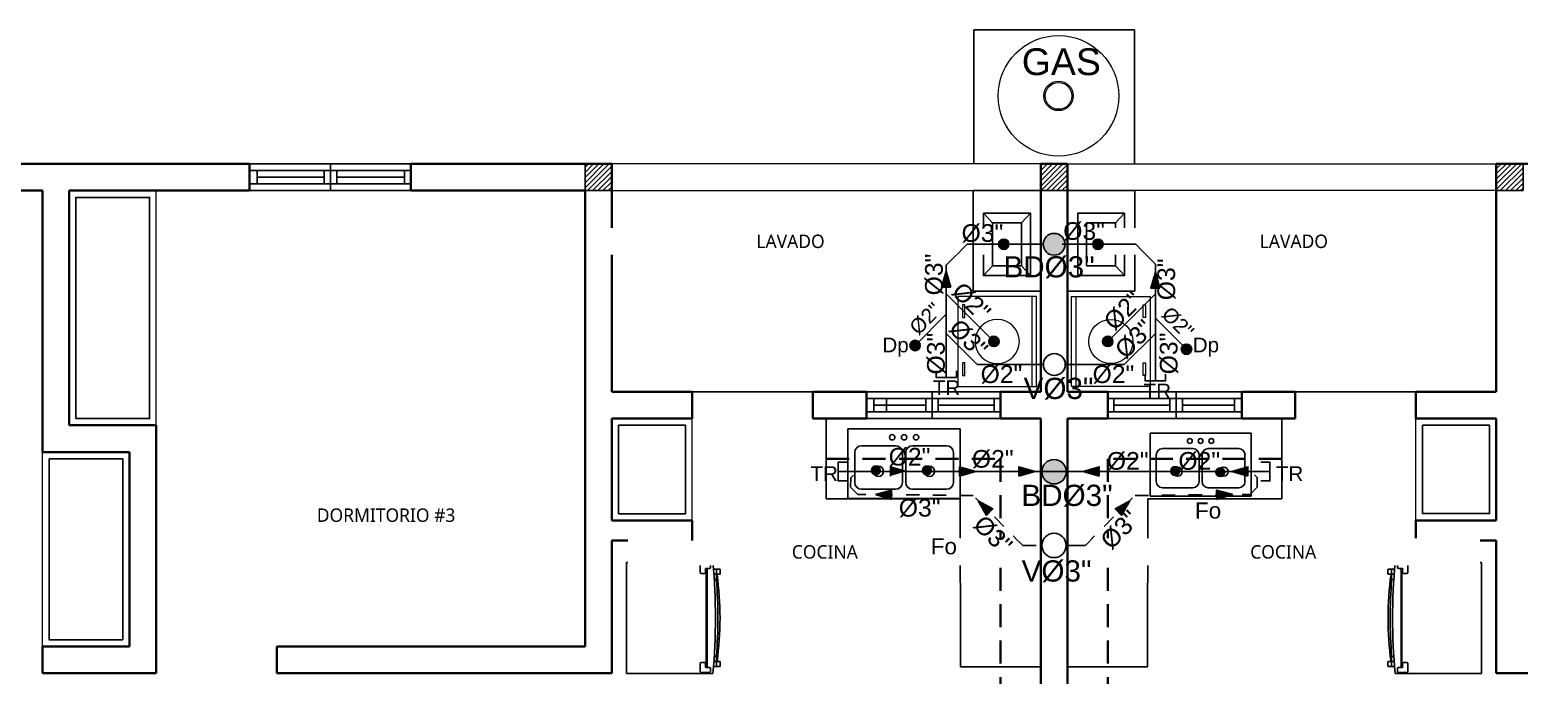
# Model space of a CAD drawing. Header units: feet. Extents: x 1019 to 2236, y -546 to 122.
# Drawn here: x 1061.85 to 1072.97, y -13.67 to -8.85 of the extents above; entities that cross this region are included whole.
import ezdxf

# ---------------------------------------------------------------- set-up
doc = ezdxf.new("R2010")
doc.units = ezdxf.units.FT
doc.header["$LTSCALE"] = 0.05
doc.header["$MEASUREMENT"] = 0
doc.linetypes.add('HIDDEN', pattern=[9.525, 6.35, -3.175])
for name, color, linetype, lineweight in [('A-WALL', 7, 'Continuous', 25), ('closet', 8, 'Continuous', 5), ('COCINA', 8, 'Continuous', 25), ('FURN', 8, 'Continuous', 9), ('MB', 8, 'Continuous', 20)]:
    doc.layers.add(name, color=color, linetype=linetype, lineweight=lineweight)
for name, color, linetype in [('AGUASNEGRAS', 4, 'Continuous'), ('columna', 9, 'Continuous'), ('DIM', 10, 'Continuous'), ('MB3', 8, 'Continuous'), ('MUROS', 7, 'Continuous'), ('muross', 7, 'Continuous'), ('PERT-VENT', 8, 'Continuous'), ('PISO', 8, 'Continuous'), ('PISOS', 7, 'Continuous'), ('TEXXT', 2, 'Continuous'), ('TXT', 2, 'Continuous')]:
    doc.layers.add(name, color=color, linetype=linetype)
doc.styles.add('ads', font='trebuc.ttf', dxfattribs={"height": 0.14})
doc.styles.add('DAMIAN', font='arial.ttf', dxfattribs={"height": 0.12})
doc.styles.get("Standard").update_dxf_attribs({"font": 'arial.ttf'})

# ---------------------------------------------------------------- blocks, each defined once
blk = doc.blocks.new('A$C2C3967B4')
at = {"layer": 'COCINA'}
for p, q in [((0.838, 0.52), (0, 0.52)), ((0, 0.52), (0, 0)), ((0.838, 0), (0.838, 0.52)), ((0.051, 0.342), (0.051, 0.119)), ((0.356, 0.393), (0.102, 0.393)), ((0.406, 0.119), (0.406, 0.342)), ((0.432, 0.342), (0.432, 0.119)), ((0.737, 0.393), (0.483, 0.393)), ((0.787, 0.119), (0.787, 0.342)), ((0.102, 0.068), (0.356, 0.068)), ((0.483, 0.068), (0.737, 0.068)), ((0, 0), (0.838, 0))]:
    blk.add_line(p, q, dxfattribs=at)
for centre, radius in [((0.33, 0.456), 0.0201), ((0.419, 0.456), 0.0201), ((0.508, 0.456), 0.0201), ((0.229, 0.202), 0.0381), ((0.61, 0.202), 0.0381)]:
    blk.add_circle(centre, radius, dxfattribs=at)
for centre, start, end in [((0.102, 0.342), 90, 180), ((0.356, 0.342), 0, 90), ((0.483, 0.342), 90, 180), ((0.737, 0.342), 0, 90), ((0.102, 0.119), 180, 270), ((0.356, 0.119), 270, 0), ((0.483, 0.119), 180, 270), ((0.737, 0.119), 270, 0)]:
    blk.add_arc(centre, 0.0508, start, end, dxfattribs=at)
blk = doc.blocks.new('A$C007B5363')
at = {"layer": 'COCINA'}
for p, q in [((0, 0.829), (0.594, 0.829)), ((0, 0), (0, 0.829)), ((0.551, 0.816), (0.551, 0.752)), ((0.621, 0.822), (0.557, 0.822)), ((0.594, 0.829), (0.601, 0.829)), ((0.594, 0.822), (0.594, 0.829)), ((0.594, 0.045), (0.594, 0.784)), ((0.595, 0.784), (0.621, 0.784)), ((0.601, 0.829), (0.601, 0.822)), ((0.645, 0.829), (0.601, 0.829)), ((0.601, 0.784), (0.601, 0.044)), ((0.627, 0.791), (0.627, 0.816)), ((0.557, 0.746), (0.582, 0.746)), ((0.589, 0.752), (0.589, 0.778)), ((0.649, 0.778), (0.671, 0.778)), ((0.671, 0.74), (0.651, 0.74)), ((0.654, 0.702), (0.671, 0.702)), ((0.671, 0.778), (0.698, 0.778)), ((0.671, 0.74), (0.671, 0.778)), ((0.671, 0.74), (0.671, 0.778)), ((0.698, 0.74), (0.671, 0.74)), ((0.671, 0.74), (0.671, 0.702)), ((0.671, 0.702), (0.671, 0.74)), ((0.699, 0.74), (0.699, 0.778)), ((0.671, 0.127), (0.654, 0.127)), ((0.671, 0.127), (0.671, 0.089)), ((0.671, 0.089), (0.671, 0.127)), ((0.594, 0), (0, 0)), ((0.551, 0.076), (0.551, 0.013)), ((0.582, 0.083), (0.557, 0.083)), ((0.557, 0.006), (0.621, 0.006)), ((0.589, 0.051), (0.589, 0.076)), ((0.594, 0), (0.594, 0.006)), ((0.594, 0), (0.601, 0)), ((0.621, 0.044), (0.595, 0.044)), ((0.601, 0.006), (0.601, 0)), ((0.601, 0), (0.645, 0)), ((0.627, 0.013), (0.627, 0.038)), ((0.671, 0.051), (0.649, 0.051)), ((0.651, 0.089), (0.671, 0.089)), ((0.671, 0.089), (0.698, 0.089)), ((0.671, 0.051), (0.671, 0.089)), ((0.671, 0.051), (0.671, 0.089)), ((0.698, 0.051), (0.671, 0.051)), ((0.699, 0.051), (0.699, 0.089))]:
    blk.add_line(p, q, dxfattribs=at)
for centre, radius, start, end in [((0.557, 0.816), 0.00635, 90, 180), ((0.595, 0.778), 0.00635, 90, 180), ((0.621, 0.816), 0.00635, 360, 90), ((0.621, 0.791), 0.00635, 270, 360), ((-3.851, 0.414), 4.515, 354.7351, 5.2649), ((0.557, 0.752), 0.00635, 180, 270), ((0.582, 0.752), 0.00635, 270, 360), ((-3.079, 0.414), 3.761, 355.6182, 4.3818), ((-1.675, 0.414), 2.373, 352.1151, 7.8849), ((0.557, 0.076), 0.00635, 90, 180), ((0.557, 0.013), 0.00635, 180, 270), ((0.582, 0.076), 0.00635, 360, 90), ((0.595, 0.051), 0.00635, 180, 270), ((0.621, 0.038), 0.00635, 360, 90), ((0.621, 0.013), 0.00635, 270, 360)]:
    blk.add_arc(centre, radius, start, end, dxfattribs=at)
blk = doc.blocks.new('A$C01EB0BB3')
at = {"layer": 'FURN'}
for p, q in [((0, 0, 224.56), (0, 0.61, 224.56)), ((0, 0.61, 224.56), (0.533, 0.61, 224.56)), ((0.503, 0.61, 224.56), (0.503, 0, 224.56)), ((0.533, 0.61, 224.56), (0.533, 0, 224.56)), ((0.533, 0, 224.56), (0, 0, 224.56))]:
    blk.add_line(p, q, dxfattribs=at)
at = {"layer": 'FURN', "ltscale": 0.02, "elevation": 224.56}
for points in [[(0.047, 0.536), (0.047, 0.45), (0.032, 0.45), (0.032, 0.536)], [(0.047, 0.143), (0.047, 0.057), (0.032, 0.057), (0.032, 0.143)]]:
    blk.add_lwpolyline(points, close=True, dxfattribs=at)
at = {"layer": 'FURN', "ltscale": 0.02}
blk.add_circle((0.267, 0.305, 224.56), 0.15, dxfattribs=at)
blk = doc.blocks.new('A$C1C7A76FF')
at = {"layer": 'FURN'}
for radius in [0.45, 0.11, 0.1]:
    blk.add_circle((0.45, 0.45), radius, dxfattribs=at)
blk = doc.blocks.new('A$C18ED6237')
at = {"layer": 'PERT-VENT', "extrusion": (-2.36783e-12, 8.94772e-16, -1)}
for p, q in [((1.2, 0.2), (0, 0.2)), ((1.2, 0.15), (0, 0.15)), ((0.054, 0.05), (0.054, 0.15)), ((0.553, 0.15), (0.553, 0.05)), ((0.6, 0.2), (0.6, 0)), ((0.647, 0.15), (0.647, 0.05)), ((1.2, 0.05), (0, 0.05)), ((0.553, 0.1), (0.054, 0.1)), ((1.153, 0.1), (0.647, 0.1)), ((0, 0), (1.2, 0))]:
    blk.add_line(p, q, dxfattribs=at)
at = {"layer": 'PERT-VENT'}
blk.add_line((1.153, 0.05), (1.153, 0.15), dxfattribs=at)
blk = doc.blocks.new('A$C1286145A')
at = {"layer": 'PERT-VENT', "extrusion": (-2.36783e-12, 8.94772e-16, -1)}
for p, q in [((1, 0.2), (0, 0.2)), ((1, 0.15), (0, 0.15)), ((0.054, 0.05), (0.054, 0.15)), ((0.442, 0.15), (0.442, 0.05)), ((0.489, 0.2), (0.489, 0)), ((0.536, 0.15), (0.536, 0.05)), ((0.953, 0.05), (0.953, 0.15)), ((1, 0.05), (0, 0.05)), ((0.442, 0.1), (0.054, 0.1)), ((0.953, 0.1), (0.536, 0.1)), ((0, 0), (1, 0))]:
    blk.add_line(p, q, dxfattribs=at)
blk = doc.blocks.new('A$C012446DC')
at = {"layer": 'PISO'}
h = blk.add_hatch(dxfattribs=at)
h.set_pattern_fill('ANSI31', color=256, scale=0.008571, angle=180)
h.set_pattern_definition([(225, (206536.064322, 1154820.960068), (0.0192434059784, -0.0192434059784), [])])
h.paths.add_polyline_path([(0, 0), (0.2, 0), (0.2, 0.2), (0, 0.2)])
at = {"layer": 'columna'}
blk.add_lwpolyline([(0.2, 0.2), (0, 0.2), (0, 0), (0.2, 0)], close=True, dxfattribs=at)
blk = doc.blocks.new('A$C791B5281')
at = {"layer": 'MUROS', "lineweight": 35}
blk.add_line((4.9, 10.3, 1.239), (5.1, 10.3, 1.239), dxfattribs=at)
for p in [(1.5, 10.1, 1.239), (4.9, 10.1, 1.239), (8.3, 10.1, 1.239), (0, 0, 1.239), (3.5, 0, 1.239), (6.3, 0, 1.239), (9.8, 0, 1.239)]:
    blk.add_blockref('A$C012446DC', p)

msp = doc.modelspace()

# ---------------------------------------------------------------- hatches: boundary and pattern name
at = {"layer": 'AGUASNEGRAS', "ltscale": 3}
h = msp.add_hatch(color=256, dxfattribs=at)
h.dxf.hatch_style = 1
edge = h.paths.add_edge_path()
edge.add_arc((1069.122, -10.453), 0.0388, 0, 360)
h = msp.add_hatch(color=256, dxfattribs=at)
h.dxf.hatch_style = 1
edge = h.paths.add_edge_path()
edge.add_arc((1069.498, -10.453), 0.0815, 0, 360)
at = {"layer": 'AGUASNEGRAS'}
for points in [[(1068.659, -10.773), (1068.693, -10.653), (1068.728, -10.773)], [(1070.219, -10.78), (1070.254, -10.66), (1070.288, -10.78)], [(1068.276, -12.113), (1068.396, -12.147), (1068.276, -12.182)], [(1068.793, -12.113), (1068.913, -12.147), (1068.793, -12.182)], [(1069.236, -12.113), (1069.356, -12.147), (1069.236, -12.182)], [(1069.834, -12.113), (1069.714, -12.147), (1069.834, -12.182)], [(1070.945, -12.113), (1070.825, -12.147), (1070.945, -12.182)], [(1068.285, -12.287), (1068.165, -12.32), (1068.284, -12.356)], [(1070.71, -12.287), (1070.831, -12.32), (1070.711, -12.356)], [(1069.041, -12.427), (1068.932, -12.366), (1068.993, -12.476)], [(1069.953, -12.427), (1070.062, -12.366), (1070.002, -12.476)]]:
    msp.add_hatch(color=256, dxfattribs=at).paths.add_polyline_path(points)
at = {"layer": 'AGUASNEGRAS', "ltscale": 3}
h = msp.add_hatch(color=256, dxfattribs=at)
h.dxf.hatch_style = 1
edge = h.paths.add_edge_path()
edge.add_arc((1068.461, -11.208), 0.0388, 0, 360)
h = msp.add_hatch(color=256, dxfattribs=at)
h.dxf.hatch_style = 1
edge = h.paths.add_edge_path()
edge.add_arc((1069.049, -11.178), 0.0388, 0, 360)
h = msp.add_hatch(color=256, dxfattribs=at)
h.dxf.hatch_style = 1
edge = h.paths.add_edge_path()
edge.add_arc((1069.898, -11.178), 0.0388, 0, 360)
h = msp.add_hatch(color=256, dxfattribs=at)
h.dxf.hatch_style = 1
edge = h.paths.add_edge_path()
edge.add_arc((1070.486, -11.236), 0.0388, 180, 540, ccw=False)
h = msp.add_hatch(color=256, dxfattribs=at)
h.dxf.hatch_style = 1
edge = h.paths.add_edge_path()
edge.add_arc((1068.168, -12.14), 0.033, 0, 360)
h = msp.add_hatch(color=256, dxfattribs=at)
h.dxf.hatch_style = 1
edge = h.paths.add_edge_path()
edge.add_arc((1068.549, -12.14), 0.033, 0, 360)
h = msp.add_hatch(color=256, dxfattribs=at)
h.dxf.hatch_style = 1
edge = h.paths.add_edge_path()
edge.add_arc((1069.498, -12.15), 0.091, 0, 360)
h = msp.add_hatch(color=256, dxfattribs=at)
h.dxf.hatch_style = 1
edge = h.paths.add_edge_path()
edge.add_arc((1070.401, -12.145), 0.033, 0, 360)
h = msp.add_hatch(color=256, dxfattribs=at)
h.dxf.hatch_style = 1
edge = h.paths.add_edge_path()
edge.add_arc((1070.738, -12.153), 0.033, 0, 360)

# ---------------------------------------------------------------- linework, layer by layer
at = {"layer": 'A-WALL', "lineweight": 35, "extrusion": (-2.36783e-12, 8.94772e-16, -1)}
for p, q in [((1063.494, -9.853), (1061.648, -9.853)), ((1063.494, -10.053), (1063.494, -9.853)), ((1066.198, -9.853), (1064.698, -9.853)), ((1064.698, -9.853), (1064.698, -10.053)), ((1066.198, -11.553), (1066.198, -9.853)), ((1069.398, -9.853), (1069.398, -11.553)), ((1069.398, -11.553), (1069.398, -9.853)), ((1069.598, -11.553), (1069.598, -9.853)), ((1061.648, -10.053), (1061.948, -10.053)), ((1061.948, -10.053), (1061.948, -12.003)), ((1062.148, -10.053), (1063.494, -10.053)), ((1062.148, -11.803), (1062.148, -10.053)), ((1064.698, -10.053), (1065.998, -10.053)), ((1065.998, -10.053), (1065.998, -13.453)), ((1066.798, -11.553), (1066.198, -11.553)), ((1066.798, -11.753), (1066.798, -11.553)), ((1067.698, -11.753), (1067.698, -11.553)), ((1068.098, -11.553), (1067.698, -11.553)), ((1067.698, -11.553), (1067.698, -11.753)), ((1068.098, -11.753), (1068.098, -11.553)), ((1068.098, -11.753), (1068.098, -11.553)), ((1069.398, -11.553), (1069.098, -11.553)), ((1069.098, -11.553), (1069.098, -11.753)), ((1069.098, -11.753), (1069.098, -11.553)), ((1069.098, -11.753), (1069.098, -11.553)), ((1066.198, -12.514), (1066.198, -11.753)), ((1066.198, -11.753), (1066.798, -11.753)), ((1067.698, -11.753), (1068.098, -11.753)), ((1069.098, -11.753), (1069.398, -11.753)), ((1069.398, -15.153), (1069.398, -11.753)), ((1069.598, -15.153), (1069.598, -11.753)), ((1062.798, -11.803), (1062.148, -11.803)), ((1062.798, -13.653), (1062.798, -11.803)), ((1062.598, -12.003), (1061.948, -12.003)), ((1062.598, -13.453), (1062.598, -12.003)), ((1066.198, -12.514), (1066.798, -12.514)), ((1066.198, -13.653), (1066.198, -12.664)), ((1066.198, -12.664), (1066.798, -12.664)), ((1061.948, -13.453), (1062.598, -13.453)), ((1061.948, -13.453), (1061.948, -13.653)), ((1065.998, -13.453), (1063.698, -13.453)), ((1063.698, -13.453), (1063.698, -13.653)), ((1061.948, -13.653), (1062.798, -13.653)), ((1063.698, -13.653), (1066.198, -13.653))]:
    msp.add_line(p, q, dxfattribs=at)
at = {"layer": 'A-WALL', "lineweight": 35}
for p, q in [((1069.398, -9.853), (1069.598, -9.853)), ((1072.198, -12.514), (1072.198, -12.664))]:
    msp.add_line(p, q, dxfattribs=at)
at = {"layer": 'A-WALL', "lineweight": 35, "extrusion": (-2.36659e-12, 8.94772e-16, -1)}
for p, q in [((1072.798, -9.853), (1074.298, -9.853)), ((1072.798, -11.553), (1072.798, -9.853)), ((1069.598, -11.553), (1069.898, -11.553)), ((1069.898, -11.553), (1069.898, -11.753)), ((1069.898, -11.753), (1069.898, -11.553)), ((1069.898, -11.753), (1069.898, -11.553)), ((1070.898, -11.553), (1071.298, -11.553)), ((1070.898, -11.753), (1070.898, -11.553)), ((1070.898, -11.753), (1070.898, -11.553)), ((1071.298, -11.753), (1071.298, -11.553)), ((1071.298, -11.553), (1071.298, -11.753)), ((1072.198, -11.753), (1072.198, -11.553)), ((1072.198, -11.553), (1072.798, -11.553)), ((1069.898, -11.753), (1069.598, -11.753)), ((1071.298, -11.753), (1070.898, -11.753)), ((1072.798, -11.753), (1072.198, -11.753)), ((1072.798, -12.514), (1072.798, -11.753)), ((1072.798, -12.514), (1072.198, -12.514)), ((1072.798, -12.664), (1072.198, -12.664)), ((1072.798, -13.653), (1072.798, -12.664)), ((1075.298, -13.653), (1072.798, -13.653))]:
    msp.add_line(p, q, dxfattribs=at)
at = {"layer": 'AGUASNEGRAS', "ltscale": 3}
for p, q in [((1068.693, -11.446), (1068.693, -10.609)), ((1070.254, -11.472), (1070.254, -10.601)), ((1068.693, -10.822, 247.016), (1069.049, -11.178, 247.016)), ((1070.254, -10.822, 247.016), (1069.898, -11.178, 247.016)), ((1068.461, -11.208), (1068.693, -10.975)), ((1070.486, -11.236), (1070.254, -11.004)), ((1068.693, -11.118), (1068.925, -11.35)), ((1070.254, -11.118), (1070.022, -11.35)), ((1069.418, -11.35), (1068.925, -11.35)), ((1069.581, -11.35), (1070.022, -11.35)), ((1067.886, -12.147), (1071.106, -12.147)), ((1067.91, -12.147), (1069.408, -12.147))]:
    msp.add_line(p, q, dxfattribs=at)
at = {"layer": 'AGUASNEGRAS', "color": 3, "linetype": 'HIDDEN', "ltscale": 0.3}
for p, q in [((1068.893, -12.327, -0.014), (1068.033, -12.319, 0.008)), ((1070.102, -12.327, -0.014), (1070.961, -12.319, 0.008))]:
    msp.add_line(p, q, dxfattribs=at)
at = {"layer": 'AGUASNEGRAS'}
for points in [[(1068.728, -10.773), (1068.659, -10.773), (1068.693, -10.653)], [(1068.728, -10.773), (1068.693, -10.653)], [(1070.288, -10.78), (1070.219, -10.78), (1070.254, -10.66)], [(1070.288, -10.78), (1070.254, -10.66)], [(1068.793, -12.182), (1068.793, -12.113), (1068.913, -12.147)], [(1069.236, -12.182), (1069.236, -12.113), (1069.356, -12.147)], [(1069.834, -12.182), (1069.834, -12.113), (1069.714, -12.147)], [(1070.945, -12.182), (1070.945, -12.113), (1070.825, -12.147)], [(1068.793, -12.182), (1068.913, -12.147)], [(1069.236, -12.182), (1069.356, -12.147)], [(1069.834, -12.182), (1069.714, -12.147)], [(1070.945, -12.182), (1070.825, -12.147)]]:
    msp.add_lwpolyline(points, dxfattribs=at)
at = {"layer": 'AGUASNEGRAS', "ltscale": 3}
for points in [[(1068.693, -11.446), (1068.617, -11.446), (1068.617, -11.396)], [(1068.693, -11.446), (1068.769, -11.446), (1068.769, -11.396)], [(1070.254, -11.472), (1070.178, -11.472), (1070.178, -11.422)], [(1070.254, -11.472), (1070.33, -11.472), (1070.33, -11.422)]]:
    msp.add_lwpolyline(points, dxfattribs=at)
at = {"layer": 'AGUASNEGRAS', "ltscale": 3, "elevation": 0}
for points in [[(1067.886, -12.147), (1067.886, -12.078), (1067.953, -12.078)], [(1071.109, -12.147), (1071.109, -12.078), (1071.042, -12.078)], [(1067.886, -12.147), (1067.886, -12.219), (1067.953, -12.219)], [(1071.109, -12.147), (1071.109, -12.219), (1071.042, -12.219)]]:
    msp.add_lwpolyline(points, dxfattribs=at)
at = {"layer": 'AGUASNEGRAS'}
for points, elevation in [([(1068.276, -12.182), (1068.276, -12.113), (1068.396, -12.147)], 0), ([(1068.284, -12.356), (1068.285, -12.287), (1068.165, -12.32)], 0.005), ([(1068.284, -12.356), (1068.165, -12.32)], 0.005), ([(1070.711, -12.356), (1070.71, -12.287), (1070.831, -12.32)], 0.005), ([(1070.711, -12.356), (1070.831, -12.32)], 0.005), ([(1068.993, -12.476), (1069.041, -12.427), (1068.932, -12.366)], -0.012), ([(1068.993, -12.476), (1068.932, -12.366)], -0.012), ([(1070.002, -12.476), (1069.953, -12.427), (1070.062, -12.366)], -0.012), ([(1070.002, -12.476), (1070.062, -12.366)], -0.012)]:
    msp.add_lwpolyline(points, dxfattribs=dict(at, elevation=elevation))
at = {"layer": 'AGUASNEGRAS', "color": 3, "linetype": 'HIDDEN', "ltscale": 0.3, "extrusion": (0.000663736, 0.047467, 0.998873), "elevation": 0.132, "flags": 128}
for points in [[(-1068.047, -2.664), (-1068.047, -2.736), (-1068.095, -2.785)], [(-1068.101, -2.612), (-1068.047, -2.664)]]:
    msp.add_lwpolyline(points, dxfattribs=at)
at = {"layer": 'AGUASNEGRAS', "color": 3, "linetype": 'HIDDEN', "ltscale": 0.3, "extrusion": (-0.000663736, 0.047467, 0.998873), "elevation": -1.287, "flags": 128}
for points in [[(-1070.738, 27.209), (-1070.738, 27.137), (-1070.69, 27.088)], [(-1070.684, 27.261), (-1070.738, 27.209)]]:
    msp.add_lwpolyline(points, dxfattribs=at)
at = {"layer": 'AGUASNEGRAS', "ltscale": 3}
for centre, radius in [((1069.122, -10.453), 0.0388), ((1069.498, -10.453), 0.0815), ((1068.461, -11.208), 0.0388), ((1069.049, -11.178, 247.016), 0.0388), ((1069.898, -11.178, 247.016), 0.0388), ((1070.486, -11.236), 0.0388), ((1069.5, -11.35), 0.0815), ((1068.168, -12.14), 0.033), ((1068.549, -12.14), 0.033), ((1069.498, -12.15), 0.091), ((1070.401, -12.145), 0.033), ((1070.738, -12.153), 0.033), ((1069.497, -12.7), 0.091)]:
    msp.add_circle(centre, radius, dxfattribs=at)
at = {"layer": 'closet', "extrusion": (-2.36783e-12, 8.94772e-16, -1)}
for p, q in [((1062.798, -11.803), (1062.798, -10.053)), ((1061.948, -13.453), (1061.948, -12.003))]:
    msp.add_line(p, q, dxfattribs=at)
at = {"layer": 'closet'}
for p, q in [((1066.798, -12.514), (1066.798, -11.753)), ((1072.198, -12.514), (1072.198, -11.753))]:
    msp.add_line(p, q, dxfattribs=at)
at = {"layer": 'COCINA', "extrusion": (-2.36783e-12, 8.94772e-16, -1)}
for p, q in [((1068.971, -10.221), (1069.038, -10.293)), ((1069.322, -10.221), (1069.255, -10.293)), ((1068.971, -10.686), (1069.038, -10.613)), ((1069.322, -10.686), (1069.255, -10.613)), ((1069.398, -10.803), (1068.895, -10.803)), ((1067.798, -11.753), (1067.798, -12.353)), ((1067.798, -12.353), (1068.798, -12.353)), ((1068.798, -12.353), (1068.8, -13.606)), ((1068.8, -13.606), (1069.398, -13.606))]:
    msp.add_line(p, q, dxfattribs=at)
at = {"layer": 'COCINA', "extrusion": (-2.36659e-12, 8.94772e-16, -1)}
for p, q in [((1070.024, -10.221), (1069.957, -10.293)), ((1070.024, -10.686), (1069.957, -10.613)), ((1069.598, -10.803), (1070.1, -10.803)), ((1071.198, -11.753), (1071.198, -12.353)), ((1070.198, -12.353), (1070.196, -13.606)), ((1071.198, -12.353), (1070.198, -12.353)), ((1070.196, -13.606), (1069.595, -13.606))]:
    msp.add_line(p, q, dxfattribs=at)
at = {"layer": 'COCINA', "extrusion": (-2.36659e-12, 8.94772e-16, -1), "elevation": 0}
for points in [[(-1070.1, -10.803), (-1069.598, -10.803), (-1069.598, -10.053), (-1070.1, -10.053)], [(-1070.024, -10.221), (-1069.674, -10.221), (-1069.674, -10.686), (-1070.024, -10.686)], [(-1069.957, -10.293), (-1069.741, -10.293), (-1069.741, -10.613), (-1069.957, -10.613)]]:
    msp.add_lwpolyline(points, close=True, dxfattribs=at)
at = {"layer": 'COCINA', "extrusion": (-2.36783e-12, 8.94772e-16, -1), "elevation": 0}
for points in [[(-1068.971, -10.221), (-1069.322, -10.221), (-1069.322, -10.686), (-1068.971, -10.686)], [(-1069.038, -10.293), (-1069.255, -10.293), (-1069.255, -10.613), (-1069.038, -10.613)]]:
    msp.add_lwpolyline(points, close=True, dxfattribs=at)
at = {"layer": 'MB', "extrusion": (-2.36783e-12, 8.94772e-16, -1)}
for p, q in [((1069.398, -9.853), (1066.198, -9.853)), ((1066.198, -10.053), (1069.398, -10.053))]:
    msp.add_line(p, q, dxfattribs=at)
at = {"layer": 'MB', "extrusion": (-2.36659e-12, 8.94772e-16, -1)}
for p, q in [((1069.598, -9.853), (1072.798, -9.853)), ((1072.798, -10.053), (1069.598, -10.053))]:
    msp.add_line(p, q, dxfattribs=at)
at = {"layer": 'MB3', "linetype": 'HIDDEN', "lineweight": 35, "ltscale": 0.54, "extrusion": (-2.36783e-12, 8.94772e-16, -1)}
for p, q in [((1067.798, -12.053), (1069.098, -12.053)), ((1069.098, -12.053), (1069.098, -15.153))]:
    msp.add_line(p, q, dxfattribs=at)
at = {"layer": 'MB3', "linetype": 'HIDDEN', "lineweight": 35, "ltscale": 0.54, "extrusion": (-2.36659e-12, 8.94772e-16, -1)}
for p, q in [((1071.198, -12.053), (1069.898, -12.053)), ((1069.898, -12.053), (1069.898, -15.153))]:
    msp.add_line(p, q, dxfattribs=at)
at = {"layer": 'muross', "extrusion": (-2.36783e-12, 8.94772e-16, -1)}
msp.add_line((1069.598, -10.05), (1069.598, -9.853), dxfattribs=at)
at = {"layer": 'PERT-VENT'}
msp.add_line((1068.248, -11.703), (1068.248, -11.603), dxfattribs=at)
at = {"layer": 'PISO'}
for p, q in [((1066.798, -11.553), (1067.698, -11.553)), ((1071.298, -11.553), (1072.198, -11.553))]:
    msp.add_line(p, q, dxfattribs=at)
for points in [[(1062.198, -11.753), (1062.748, -11.753), (1062.748, -10.103), (1062.198, -10.103)], [(1066.248, -12.464), (1066.748, -12.464), (1066.748, -11.803), (1066.248, -11.803)], [(1072.248, -12.462), (1072.748, -12.462), (1072.748, -11.803), (1072.248, -11.803)], [(1061.998, -12.053), (1062.548, -12.053), (1062.548, -13.403), (1061.998, -13.403)]]:
    msp.add_lwpolyline(points, close=True, dxfattribs=at)
at = {"layer": 'PISOS'}
for p, q in [((1068.898, -9.853), (1068.898, -8.853)), ((1070.098, -8.853), (1068.898, -8.853)), ((1070.098, -9.853), (1070.098, -8.853))]:
    msp.add_line(p, q, dxfattribs=at)

# ---------------------------------------------------------------- block references
for name, p in [('A$C18ED6237', (1063.498, -10.053)), ('A$C1286145A', (1068.098, -11.753))]:
    msp.add_blockref(name, p)
at = {"rotation": 180}
for p, xscale, yscale, zscale in [((1068.78, -10.843), -1.100000000000023, 1.099999999999994, 1.100000000000001), ((1070.215, -10.843), 1.100000000000023, 1.100000000000023, 1.100000000000023)]:
    msp.add_blockref('A$C01EB0BB3', p, dxfattribs=dict(at, xscale=xscale, yscale=yscale, zscale=zscale))
at = {"xscale": -1}
msp.add_blockref('A$C1286145A', (1070.898, -11.753), dxfattribs=at)
at = {"extrusion": (-1.45777e-14, -2.36562e-12, -1)}
msp.add_blockref('A$C2C3967B4', (-1068.798, -12.349), dxfattribs=at)
at = {"extrusion": (1.45777e-14, -2.36562e-12, -1), "xscale": -0.9, "yscale": 0.9, "zscale": 0.9}
msp.add_blockref('A$C2C3967B4', (-1070.214, -12.331), dxfattribs=at)
at = {"layer": 'COCINA', "extrusion": (-2.36783e-12, 8.94772e-16, -1), "xscale": -1}
msp.add_blockref('A$C007B5363', (-1066.307, -13.655, 0), dxfattribs=at)
at = {"layer": 'COCINA', "extrusion": (-2.36659e-12, 8.94772e-16, -1)}
msp.add_blockref('A$C007B5363', (-1072.688, -13.655, 0), dxfattribs=at)
at = {"layer": 'DIM', "rotation": 90}
msp.add_blockref('A$C1C7A76FF', (1069.981, -9.796), dxfattribs=at)

# ---------------------------------------------------------------- texts
at = {"layer": 'TEXXT', "style": 'DAMIAN'}
for s, insert, char_height, width, attachment_point, rotation in [(' %%C2"', (1069.038, -10.943, 224.56), 0.132, 3.4848, 3, 315), (' %%C2"', (1068.59, -10.877), 0.1096, 2.89238, 3, 45), (' %%C2"', (1069.819, -11.048, 224.56), 0.132, 3.4848, 1, 45), (' %%C2"', (1070.339, -10.877), 0.1096, 2.89238, 1, 315), (' %%C3"', (1069.016, -11.218, 449.121), 0.132, 3.4848, 3, 315), (' %%C3"', (1069.902, -11.259, 449.121), 0.132, 3.4848, 1, 45), (' %%C3"', (1068.55, -11.113, 449.121), 0.132, 3.4848, 3, 90), (' %%C3"', (1070.424, -11.112, 449.121), 0.132, 3.4848, 9, 90), (' %%C3"', (1068.288, -12.353, -224.54), 0.132, 3.4848, 1, 0.0764)]:
    msp.add_mtext(s, dxfattribs=dict(at, insert=insert, char_height=char_height, width=width, attachment_point=attachment_point, rotation=rotation))
for s, insert, char_height, width, attachment_point in [(' Dp', (1068.413, -11.149, 1.752), 0.11, 2.904, 3), (' Dp', (1070.49, -11.149, 1.752), 0.11, 2.904, 1), (' %%C2"', (1069.261, -11.356), 0.132, 3.4848, 3), ('{\\fArial|b0|i0|c238|p34;V%%C}3{\\fArial|b0|i0|c238|p34;"}', (1069.792, -11.449), 0.1584, 4.18176, 3), (' %%C2"', (1069.734, -11.356), 0.132, 3.4848, 1), (' TR', (1068.798, -11.468, -224.56), 0.11, 2.904, 3), (' TR', (1070.371, -11.493, -224.56), 0.11, 2.904, 3), (' %%C2"', (1068.575, -11.972), 0.132, 3.4848, 3), (' %%C2"', (1069.196, -11.988), 0.132, 3.4848, 3), (' %%C2"', (1070.203, -12.003), 0.132, 3.4848, 3), (' %%C2"', (1070.737, -12.003), 0.132, 3.4848, 3), (' TR', (1067.885, -12.109, -224.56), 0.11, 2.904, 3), (' TR', (1071.11, -12.109, -224.56), 0.11, 2.904, 1), (' BD%%C3"', (1069.935, -12.247), 0.1584, 4.18176, 3), (' Fo', (1070.745, -12.379), 0.12, 2.904, 3)]:
    msp.add_mtext(s, dxfattribs=dict(at, insert=insert, char_height=char_height, width=width, attachment_point=attachment_point))
at = {"layer": 'TXT', "insert": (1069.257, -8.991), "char_height": 0.2, "attachment_point": 1}
msp.add_mtext_dynamic_manual_height_columns('GAS', width=0.99636, gutter_width=1, heights=[0], dxfattribs=at)

# ---------------------------------------------------------------- next in the draw order: texts
at = {"layer": 'TXT', "char_height": 0.1, "width": 2.838, "attachment_point": 2, "style": 'ads', "bg_fill": 2}
for s, insert in [('LAVADO', (1067.531, -10.381)), ('LAVADO', (1071.287, -10.381)), ('DORMITORIO #3', (1064.513, -12.424)), ('COCINA', (1067.787, -12.698)), ('COCINA', (1071.208, -12.698))]:
    msp.add_mtext(s, dxfattribs=dict(at, insert=insert))

# ---------------------------------------------------------------- next in the draw order: hatches: boundary and pattern name
at = {"layer": 'AGUASNEGRAS', "ltscale": 3}
h = msp.add_hatch(color=256, dxfattribs=at)
h.dxf.hatch_style = 1
edge = h.paths.add_edge_path()
edge.add_arc((1069.825, -10.453), 0.0388, 180, 540, ccw=False)

# ---------------------------------------------------------------- next in the draw order: linework, layer by layer
at = {"layer": 'A-WALL', "lineweight": 35}
msp.add_line((1066.798, -12.514), (1066.798, -12.664), dxfattribs=at)
at = {"layer": 'AGUASNEGRAS', "ltscale": 3}
for p, q in [((1068.693, -10.609), (1068.849, -10.453)), ((1069.416, -10.453), (1068.849, -10.453)), ((1069.558, -10.453), (1070.107, -10.453)), ((1070.107, -10.453), (1070.254, -10.601))]:
    msp.add_line(p, q, dxfattribs=at)
at = {"layer": 'AGUASNEGRAS', "color": 3, "linetype": 'HIDDEN', "ltscale": 0.3}
for p, q in [((1069.264, -12.7), (1069.406, -12.7)), ((1069.588, -12.7), (1069.734, -12.7)), ((1069.73, -12.7), (1069.588, -12.7))]:
    msp.add_line(p, q, dxfattribs=at)
at = {"layer": 'AGUASNEGRAS', "color": 3, "linetype": 'HIDDEN', "ltscale": 0.3, "extrusion": (0.000663736, 0.047467, 0.998873), "elevation": 0.11, "flags": 128}
msp.add_lwpolyline([(-1069.337, -2.249), (-1068.96, -2.617)], dxfattribs=at)
at = {"layer": 'AGUASNEGRAS', "color": 3, "linetype": 'HIDDEN', "ltscale": 0.3, "extrusion": (-0.000663736, 0.047467, 0.998873), "elevation": -1.309, "flags": 128}
msp.add_lwpolyline([(-1069.448, 27.624), (-1069.825, 27.256)], dxfattribs=at)
at = {"layer": 'AGUASNEGRAS', "ltscale": 3}
msp.add_circle((1069.825, -10.453), 0.0388, dxfattribs=at)
at = {"layer": 'COCINA', "extrusion": (-2.36783e-12, 8.94772e-16, -1), "elevation": 0}
for points in [[(-1068.895, -10.803), (-1069.398, -10.803), (-1069.398, -10.053), (-1068.895, -10.053)], [(-1069.038, -10.293), (-1069.255, -10.293), (-1069.255, -10.613), (-1069.038, -10.613)]]:
    msp.add_lwpolyline(points, close=True, dxfattribs=at)

# ---------------------------------------------------------------- next in the draw order: block references
msp.add_blockref('A$C791B5281', (1064.498, -20.153, -1.239))

# ---------------------------------------------------------------- next in the draw order: texts
at = {"layer": 'TEXXT', "style": 'DAMIAN'}
for s, insert, char_height, width, attachment_point in [(' %%C3"', (1069.119, -10.303, 898.241), 0.132, 3.4848, 3), (' %%C3"', (1069.515, -10.288, 898.241), 0.132, 3.4848, 1), (' BD%%C3"', (1069.801, -10.542), 0.1584, 4.18176, 3), (' Fo', (1068.773, -12.646), 0.12, 2.904, 3), ('{\\fArial|b0|i0|c238|p34;V%%C}3{\\fArial|b0|i0|c238|p34;"}', (1069.777, -12.811), 0.1584, 4.18176, 3)]:
    msp.add_mtext(s, dxfattribs=dict(at, insert=insert, char_height=char_height, width=width, attachment_point=attachment_point))
at = {"layer": 'TEXXT', "char_height": 0.132, "width": 3.4848, "style": 'DAMIAN'}
for s, insert, attachment_point, rotation in [(' %%C3"', (1068.535, -10.523, 449.121), 3, 90), (' %%C3"  ', (1070.269, -10.559), 3, 90), (' %%C3"', (1070.051, -12.425, -224.56), 3, 44.9236), (' %%C3"', (1068.943, -12.425, -224.56), 1, 315.0764)]:
    msp.add_mtext(s, dxfattribs=dict(at, insert=insert, attachment_point=attachment_point, rotation=rotation))

doc.saveas('drawing.dxf')
